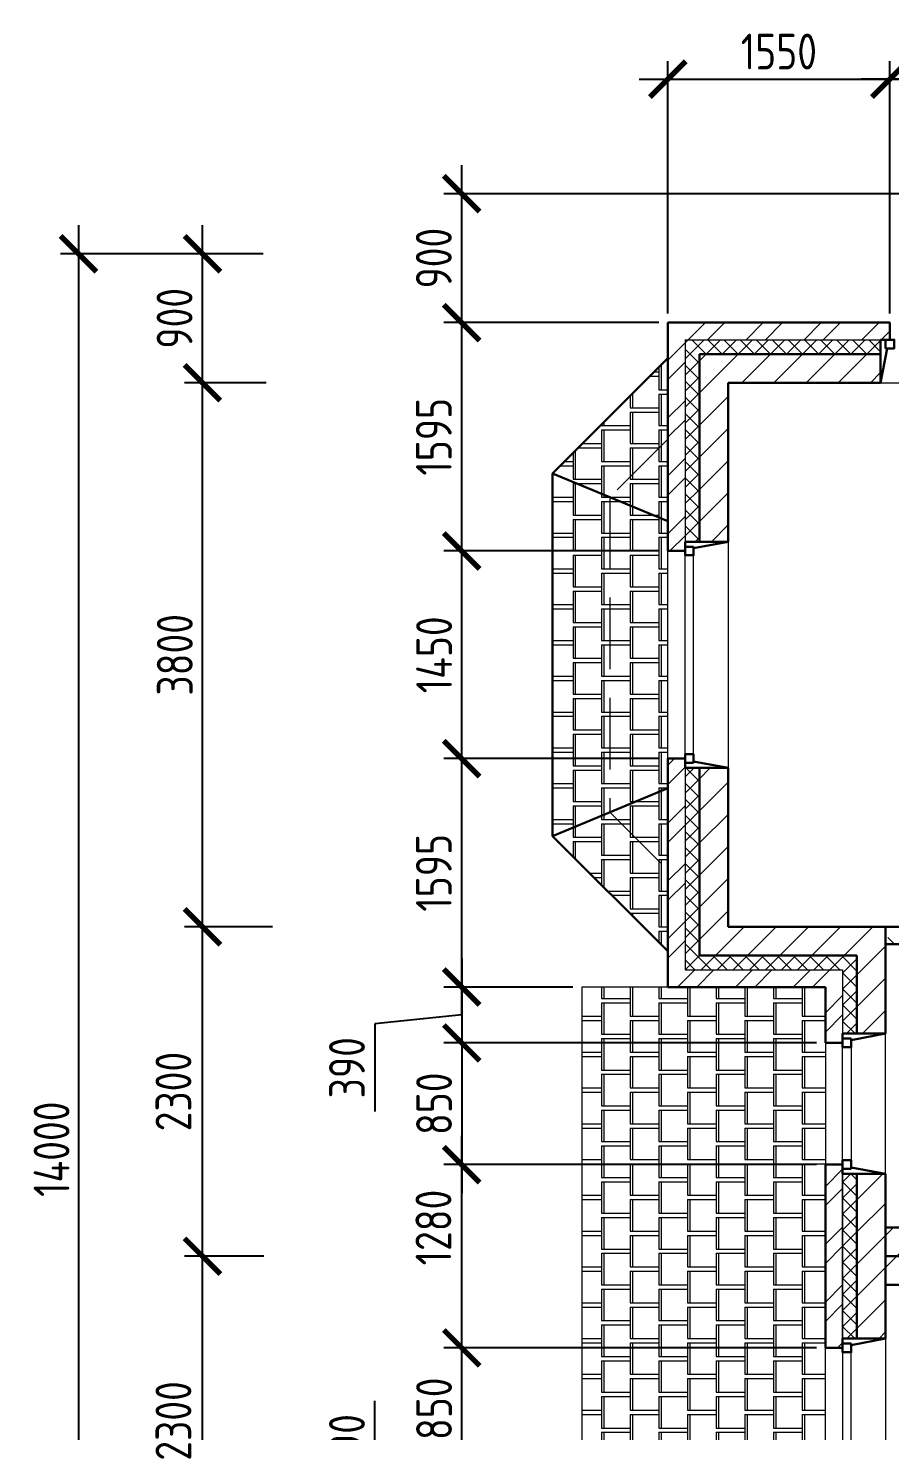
# Model space of a CAD drawing. Header units: millimetres. Extents: x -56498 to 234605, y -296269 to -29969.
# Drawn here: x 70197 to 76212, y -130830 to -121034 of the extents above; entities that cross this region are included whole.
import ezdxf

# ---------------------------------------------------------------- set-up
doc = ezdxf.new("R2010")
doc.units = ezdxf.units.MM
doc.header["$LTSCALE"] = 100
doc.header["$PDMODE"] = 35
doc.linetypes.add('GOST2.303 4', pattern=[7, 5, -2, 0])
for name, color, linetype, lineweight in [('0.3', 7, 'Continuous', 30), ('Розміри 0.09', 5, 'Continuous', 9), ('Тонкі 0.18', 142, 'Continuous', 18), ('Штрихові 0.18', 7, 'GOST2.303 4', 18), ('Штрихування 0.09', 253, 'Continuous', 9)]:
    doc.layers.add(name, color=color, linetype=linetype, lineweight=lineweight)
doc.styles.add('GOST 2.304', font='CS_Gost2304.shx')
doc.dimstyles.new('SPDS', dxfattribs={"dimscale": 100, "dimtxt": 2.5, "dimasz": 2.5, "dimexe": 1.25, "dimexo": 0.625, "dimtad": 1, "dimrnd": 0.001, "dimtxsty": 'GOST 2.304', "dimblk": 'ARCHTICK', "dimcen": 2.5, "dimdle": 2, "dimadec": 0, "dimazin": 2, "dimtfac": 0.75, "dimtmove": 1, "dimatfit": 3, "dimfxl": 0, "dimtolj": 1, "dimarcsym": 0})
pattern_1 = [(270, (-42000, -29715), (200, -125), [220, -30]), (270, (-41985, -29715), (200, -125), [220, -30]), (0, (-42000, -29935), (200, 125), [200, -200]), (0, (-42000, -29965), (200, 125), [200, -200])]

# ---------------------------------------------------------------- blocks, each defined once
blk = doc.blocks.new('_ArchTick')
at = {"color": 0, "linetype": 'ByBlock', "const_width": 0.15}
blk.add_lwpolyline([(-0.5, -0.5), (0.5, 0.5)], dxfattribs=at)
blk = doc.blocks.new('*D153')
at = {"layer": 'Defpoints', "color": 0, "transparency": 16777216}
for p in [(71413.7, -129610.4), (71903.7, -129610.4), (71767.8, -131910.4)]:
    blk.add_point(p, dxfattribs=at)
at = {"layer": 'Розміри 0.09', "color": 0, "lineweight": -2, "transparency": 16777216}
for p, q in [((71413.7, -132110.4), (71413.7, -129410.4)), ((71841.2, -129610.4), (71288.7, -129610.4)), ((71705.3, -131910.4), (71288.7, -131910.4))]:
    blk.add_line(p, q, dxfattribs=at)
at = {"layer": 'Розміри 0.09', "color": 0, "lineweight": -2, "transparency": 16777216, "xscale": 250, "yscale": 250, "zscale": 250}
for p, rotation in [((71413.7, -129610.4), 90), ((71413.7, -131910.4), 270)]:
    blk.add_blockref('_ArchTick', p, dxfattribs=dict(at, rotation=rotation))
at = {"layer": 'Розміри 0.09', "color": 0, "transparency": 16777216, "insert": (71211.3, -130760.4), "char_height": 250, "attachment_point": 5, "rotation": 90, "style": 'GOST 2.304'}
blk.add_mtext('\\A1;2300', dxfattribs=at)
blk = doc.blocks.new('*D154')
at = {"layer": 'Defpoints', "color": 0, "transparency": 16777216}
for p in [(71413.7, -127310.4), (71964.8, -127310.4), (71903.7, -129610.4)]:
    blk.add_point(p, dxfattribs=at)
at = {"layer": 'Розміри 0.09', "color": 0, "lineweight": -2, "transparency": 16777216}
for p, q in [((71413.7, -129810.4), (71413.7, -127110.4)), ((71902.3, -127310.4), (71288.7, -127310.4)), ((71841.2, -129610.4), (71288.7, -129610.4))]:
    blk.add_line(p, q, dxfattribs=at)
at = {"layer": 'Розміри 0.09', "color": 0, "lineweight": -2, "transparency": 16777216, "xscale": 250, "yscale": 250, "zscale": 250}
for p, rotation in [((71413.7, -127310.4), 90), ((71413.7, -129610.4), 270)]:
    blk.add_blockref('_ArchTick', p, dxfattribs=dict(at, rotation=rotation))
at = {"layer": 'Розміри 0.09', "color": 0, "transparency": 16777216, "insert": (71211.3, -128460.4), "char_height": 250, "attachment_point": 5, "rotation": 90, "style": 'GOST 2.304'}
blk.add_mtext('\\A1;2300', dxfattribs=at)
blk = doc.blocks.new('*D155')
at = {"layer": 'Defpoints', "color": 0, "transparency": 16777216}
for p in [(71413.7, -123510.4), (71921.5, -123510.4), (71964.8, -127310.4)]:
    blk.add_point(p, dxfattribs=at)
at = {"layer": 'Розміри 0.09', "color": 0, "lineweight": -2, "transparency": 16777216}
for p, q in [((71413.7, -127510.4), (71413.7, -123310.4)), ((71859, -123510.4), (71288.7, -123510.4)), ((71902.3, -127310.4), (71288.7, -127310.4))]:
    blk.add_line(p, q, dxfattribs=at)
at = {"layer": 'Розміри 0.09', "color": 0, "lineweight": -2, "transparency": 16777216, "xscale": 250, "yscale": 250, "zscale": 250}
for p, rotation in [((71413.7, -123510.4), 90), ((71413.7, -127310.4), 270)]:
    blk.add_blockref('_ArchTick', p, dxfattribs=dict(at, rotation=rotation))
at = {"layer": 'Розміри 0.09', "color": 0, "transparency": 16777216, "insert": (71221, -125410.4), "char_height": 250, "attachment_point": 5, "rotation": 90, "style": 'GOST 2.304'}
blk.add_mtext('\\A1;3800', dxfattribs=at)
blk = doc.blocks.new('*D156')
at = {"layer": 'Defpoints', "color": 0, "transparency": 16777216}
for p in [(71413.7, -122610.4), (71898.9, -122610.4), (71921.5, -123510.4)]:
    blk.add_point(p, dxfattribs=at)
at = {"layer": 'Розміри 0.09', "color": 0, "lineweight": -2, "transparency": 16777216}
for p, q in [((71413.7, -123710.4), (71413.7, -122410.4)), ((71836.4, -122610.4), (71288.7, -122610.4)), ((71859, -123510.4), (71288.7, -123510.4))]:
    blk.add_line(p, q, dxfattribs=at)
at = {"layer": 'Розміри 0.09', "color": 0, "lineweight": -2, "transparency": 16777216, "xscale": 250, "yscale": 250, "zscale": 250}
for p, rotation in [((71413.7, -122610.4), 90), ((71413.7, -123510.4), 270)]:
    blk.add_blockref('_ArchTick', p, dxfattribs=dict(at, rotation=rotation))
at = {"layer": 'Розміри 0.09', "color": 0, "transparency": 16777216, "insert": (71219, -123060.4), "char_height": 250, "attachment_point": 5, "rotation": 90, "style": 'GOST 2.304'}
blk.add_mtext('\\A1;900', dxfattribs=at)
blk = doc.blocks.new('*D157')
at = {"layer": 'Defpoints', "color": 0, "transparency": 16777216}
for p in [(71413.7, -122610.4), (70548.1, -136610.4), (71413.7, -136610.4)]:
    blk.add_point(p, dxfattribs=at)
at = {"layer": 'Розміри 0.09', "color": 0, "lineweight": -2, "transparency": 16777216}
for p, q in [((70548.1, -122410.4), (70548.1, -136810.4)), ((71351.2, -122610.4), (70423.1, -122610.4)), ((71351.2, -136610.4), (70423.1, -136610.4))]:
    blk.add_line(p, q, dxfattribs=at)
at = {"layer": 'Розміри 0.09', "color": 0, "lineweight": -2, "transparency": 16777216, "xscale": 250, "yscale": 250, "zscale": 250}
for p, rotation in [((70548.1, -122610.4), 90), ((70548.1, -136610.4), 270)]:
    blk.add_blockref('_ArchTick', p, dxfattribs=dict(at, rotation=rotation))
at = {"layer": 'Розміри 0.09', "color": 0, "transparency": 16777216, "insert": (70360.6, -128863), "char_height": 250, "attachment_point": 5, "rotation": 90, "style": 'GOST 2.304'}
blk.add_mtext('\\A1;14000', dxfattribs=at)
blk = doc.blocks.new('*D166')
at = {"layer": 'Defpoints', "color": 0, "transparency": 16777216}
for p in [(73223.3, -131100.4), (75762.3, -131100.4), (73762.3, -131490.4)]:
    blk.add_point(p, dxfattribs=at)
at = {"layer": 'Розміри 0.09', "color": 0, "lineweight": -2, "transparency": 16777216}
for p, q in [((72617.2, -131232.9), (72617.2, -130620.4)), ((73223.3, -131690.4), (73223.3, -130900.4)), ((75699.8, -131100.4), (73098.3, -131100.4)), ((73223.3, -131295.4), (72617.2, -131232.9)), ((73699.8, -131490.4), (73098.3, -131490.4))]:
    blk.add_line(p, q, dxfattribs=at)
at = {"layer": 'Розміри 0.09', "color": 0, "lineweight": -2, "transparency": 16777216, "xscale": 250, "yscale": 250, "zscale": 250}
for p, rotation in [((73223.3, -131100.4), 90), ((73223.3, -131490.4), 270)]:
    blk.add_blockref('_ArchTick', p, dxfattribs=dict(at, rotation=rotation))
at = {"layer": 'Розміри 0.09', "color": 0, "transparency": 16777216, "insert": (72422.5, -130926.7), "char_height": 250, "attachment_point": 5, "rotation": 90, "style": 'GOST 2.304'}
blk.add_mtext('\\A1;390', dxfattribs=at)
blk = doc.blocks.new('*D167')
at = {"layer": 'Defpoints', "color": 0, "transparency": 16777216}
for p in [(73223.3, -130250.4), (75762.3, -130250.4), (75762.3, -131100.4)]:
    blk.add_point(p, dxfattribs=at)
at = {"layer": 'Розміри 0.09', "color": 0, "lineweight": -2, "transparency": 16777216}
for p, q in [((73223.3, -131300.4), (73223.3, -130050.4)), ((75699.8, -130250.4), (73098.3, -130250.4)), ((75699.8, -131100.4), (73098.3, -131100.4))]:
    blk.add_line(p, q, dxfattribs=at)
at = {"layer": 'Розміри 0.09', "color": 0, "lineweight": -2, "transparency": 16777216, "xscale": 250, "yscale": 250, "zscale": 250}
for p, rotation in [((73223.3, -130250.4), 90), ((73223.3, -131100.4), 270)]:
    blk.add_blockref('_ArchTick', p, dxfattribs=dict(at, rotation=rotation))
at = {"layer": 'Розміри 0.09', "color": 0, "transparency": 16777216, "insert": (73030.6, -130675.4), "char_height": 250, "attachment_point": 5, "rotation": 90, "style": 'GOST 2.304'}
blk.add_mtext('\\A1;850', dxfattribs=at)
blk = doc.blocks.new('*D168')
at = {"layer": 'Defpoints', "color": 0, "transparency": 16777216}
for p in [(73223.3, -128970.4), (75762.3, -128970.4), (75762.3, -130250.4)]:
    blk.add_point(p, dxfattribs=at)
at = {"layer": 'Розміри 0.09', "color": 0, "lineweight": -2, "transparency": 16777216}
for p, q in [((73223.3, -130450.4), (73223.3, -128770.4)), ((75699.8, -128970.4), (73098.3, -128970.4)), ((75699.8, -130250.4), (73098.3, -130250.4))]:
    blk.add_line(p, q, dxfattribs=at)
at = {"layer": 'Розміри 0.09', "color": 0, "lineweight": -2, "transparency": 16777216, "xscale": 250, "yscale": 250, "zscale": 250}
for p, rotation in [((73223.3, -128970.4), 90), ((73223.3, -130250.4), 270)]:
    blk.add_blockref('_ArchTick', p, dxfattribs=dict(at, rotation=rotation))
at = {"layer": 'Розміри 0.09', "color": 0, "transparency": 16777216, "insert": (73026.1, -129409.9), "char_height": 250, "attachment_point": 5, "rotation": 90, "style": 'GOST 2.304'}
blk.add_mtext('\\A1;1280', dxfattribs=at)
blk = doc.blocks.new('*D169')
at = {"layer": 'Defpoints', "color": 0, "transparency": 16777216}
for p in [(76212.3, -121390.4), (74662.3, -123090.4), (76212.3, -123090.4)]:
    blk.add_point(p, dxfattribs=at)
at = {"layer": 'Розміри 0.09', "color": 0, "lineweight": -2, "transparency": 16777216}
for p, q in [((74662.3, -123027.9), (74662.3, -121265.4)), ((76212.3, -123027.9), (76212.3, -121265.4)), ((74462.3, -121390.4), (76412.3, -121390.4))]:
    blk.add_line(p, q, dxfattribs=at)
at = {"layer": 'Розміри 0.09', "color": 0, "lineweight": -2, "transparency": 16777216, "xscale": 250, "yscale": 250, "zscale": 250, "rotation": 180}
blk.add_blockref('_ArchTick', (74662.3, -121390.4), dxfattribs=at)
at = {"layer": 'Розміри 0.09', "color": 0, "lineweight": -2, "transparency": 16777216, "xscale": 250, "yscale": 250, "zscale": 250}
blk.add_blockref('_ArchTick', (76212.3, -121390.4), dxfattribs=at)
at = {"layer": 'Розміри 0.09', "color": 0, "transparency": 16777216, "insert": (75437.3, -121197.7), "char_height": 250, "attachment_point": 5, "style": 'GOST 2.304'}
blk.add_mtext('\\A1;1550', dxfattribs=at)
blk = doc.blocks.new('*D170')
at = {"layer": 'Defpoints', "color": 0, "transparency": 16777216}
for p in [(73223.3, -124685.4), (74257.3, -124685.4), (74257.3, -126135.4)]:
    blk.add_point(p, dxfattribs=at)
at = {"layer": 'Розміри 0.09', "color": 0, "lineweight": -2, "transparency": 16777216}
for p, q in [((73223.3, -126335.4), (73223.3, -124485.4)), ((74194.8, -124685.4), (73098.3, -124685.4)), ((74194.8, -126135.4), (73098.3, -126135.4))]:
    blk.add_line(p, q, dxfattribs=at)
at = {"layer": 'Розміри 0.09', "color": 0, "lineweight": -2, "transparency": 16777216, "xscale": 250, "yscale": 250, "zscale": 250}
for p, rotation in [((73223.3, -124685.4), 90), ((73223.3, -126135.4), 270)]:
    blk.add_blockref('_ArchTick', p, dxfattribs=dict(at, rotation=rotation))
at = {"layer": 'Розміри 0.09', "color": 0, "transparency": 16777216, "insert": (73030.6, -125410.4), "char_height": 250, "attachment_point": 5, "rotation": 90, "style": 'GOST 2.304'}
blk.add_mtext('\\A1;1450', dxfattribs=at)
blk = doc.blocks.new('*D171')
at = {"layer": 'Defpoints', "color": 0, "transparency": 16777216}
for p in [(76212.3, -121390.4), (76212.3, -123090.4), (77662.3, -123090.4)]:
    blk.add_point(p, dxfattribs=at)
at = {"layer": 'Розміри 0.09', "color": 0, "lineweight": -2, "transparency": 16777216}
for p, q in [((76212.3, -123027.9), (76212.3, -121265.4)), ((77662.3, -123027.9), (77662.3, -121265.4)), ((77862.3, -121390.4), (76012.3, -121390.4))]:
    blk.add_line(p, q, dxfattribs=at)
at = {"layer": 'Розміри 0.09', "color": 0, "lineweight": -2, "transparency": 16777216, "xscale": 250, "yscale": 250, "zscale": 250, "rotation": 180}
blk.add_blockref('_ArchTick', (76212.3, -121390.4), dxfattribs=at)
at = {"layer": 'Розміри 0.09', "color": 0, "lineweight": -2, "transparency": 16777216, "xscale": 250, "yscale": 250, "zscale": 250}
blk.add_blockref('_ArchTick', (77662.3, -121390.4), dxfattribs=at)
at = {"layer": 'Розміри 0.09', "color": 0, "transparency": 16777216, "insert": (76937.3, -121197.7), "char_height": 250, "attachment_point": 5, "style": 'GOST 2.304'}
blk.add_mtext('\\A1;1450', dxfattribs=at)
blk = doc.blocks.new('*D178')
at = {"layer": 'Defpoints', "color": 0, "transparency": 16777216}
for p in [(73223.3, -126135.4), (74662.3, -126135.4), (74062.3, -127730.4)]:
    blk.add_point(p, dxfattribs=at)
at = {"layer": 'Розміри 0.09', "color": 0, "lineweight": -2, "transparency": 16777216}
for p, q in [((73223.3, -127930.4), (73223.3, -125935.4)), ((74599.8, -126135.4), (73098.3, -126135.4)), ((73999.8, -127730.4), (73098.3, -127730.4))]:
    blk.add_line(p, q, dxfattribs=at)
at = {"layer": 'Розміри 0.09', "color": 0, "lineweight": -2, "transparency": 16777216, "xscale": 250, "yscale": 250, "zscale": 250}
for p, rotation in [((73223.3, -126135.4), 90), ((73223.3, -127730.4), 270)]:
    blk.add_blockref('_ArchTick', p, dxfattribs=dict(at, rotation=rotation))
at = {"layer": 'Розміри 0.09', "color": 0, "transparency": 16777216, "insert": (73028.6, -126932.9), "char_height": 250, "attachment_point": 5, "rotation": 90, "style": 'GOST 2.304'}
blk.add_mtext('\\A1;1595', dxfattribs=at)
blk = doc.blocks.new('*D179')
at = {"layer": 'Defpoints', "color": 0, "transparency": 16777216}
for p in [(73223.3, -123090.4), (74662.3, -123090.4), (74662.3, -124685.4)]:
    blk.add_point(p, dxfattribs=at)
at = {"layer": 'Розміри 0.09', "color": 0, "lineweight": -2, "transparency": 16777216}
for p, q in [((73223.3, -124885.4), (73223.3, -122890.4)), ((74599.8, -123090.4), (73098.3, -123090.4)), ((74599.8, -124685.4), (73098.3, -124685.4))]:
    blk.add_line(p, q, dxfattribs=at)
at = {"layer": 'Розміри 0.09', "color": 0, "lineweight": -2, "transparency": 16777216, "xscale": 250, "yscale": 250, "zscale": 250}
for p, rotation in [((73223.3, -123090.4), 90), ((73223.3, -124685.4), 270)]:
    blk.add_blockref('_ArchTick', p, dxfattribs=dict(at, rotation=rotation))
at = {"layer": 'Розміри 0.09', "color": 0, "transparency": 16777216, "insert": (73028.6, -123887.9), "char_height": 250, "attachment_point": 5, "rotation": 90, "style": 'GOST 2.304'}
blk.add_mtext('\\A1;1595', dxfattribs=at)
blk = doc.blocks.new('*D180')
at = {"layer": 'Defpoints', "color": 0, "transparency": 16777216}
for p in [(73223.3, -122190.4), (82162.3, -122190.4), (74662.3, -123090.4)]:
    blk.add_point(p, dxfattribs=at)
at = {"layer": 'Розміри 0.09', "color": 0, "lineweight": -2, "transparency": 16777216}
for p, q in [((73223.3, -123290.4), (73223.3, -121990.4)), ((82099.8, -122190.4), (73098.3, -122190.4)), ((74599.8, -123090.4), (73098.3, -123090.4))]:
    blk.add_line(p, q, dxfattribs=at)
at = {"layer": 'Розміри 0.09', "color": 0, "lineweight": -2, "transparency": 16777216, "xscale": 250, "yscale": 250, "zscale": 250}
for p, rotation in [((73223.3, -122190.4), 90), ((73223.3, -123090.4), 270)]:
    blk.add_blockref('_ArchTick', p, dxfattribs=dict(at, rotation=rotation))
at = {"layer": 'Розміри 0.09', "color": 0, "transparency": 16777216, "insert": (73028.6, -122640.4), "char_height": 250, "attachment_point": 5, "rotation": 90, "style": 'GOST 2.304'}
blk.add_mtext('\\A1;900', dxfattribs=at)
blk = doc.blocks.new('*D181')
at = {"layer": 'Defpoints', "color": 0, "transparency": 16777216}
for p in [(74062.3, -127730.4), (73223.3, -128120.4), (75762.3, -128120.4)]:
    blk.add_point(p, dxfattribs=at)
at = {"layer": 'Розміри 0.09', "color": 0, "lineweight": -2, "transparency": 16777216}
for p, q in [((73223.3, -127530.4), (73223.3, -128320.4)), ((73999.8, -127730.4), (73098.3, -127730.4)), ((73223.3, -127925.4), (72617.2, -127987.8)), ((72617.2, -127987.8), (72617.2, -128600.3)), ((75699.8, -128120.4), (73098.3, -128120.4))]:
    blk.add_line(p, q, dxfattribs=at)
at = {"layer": 'Розміри 0.09', "color": 0, "lineweight": -2, "transparency": 16777216, "xscale": 250, "yscale": 250, "zscale": 250}
for p, rotation in [((73223.3, -127730.4), 90), ((73223.3, -128120.4), 270)]:
    blk.add_blockref('_ArchTick', p, dxfattribs=dict(at, rotation=rotation))
at = {"layer": 'Розміри 0.09', "color": 0, "transparency": 16777216, "insert": (72422.5, -128294.1), "char_height": 250, "attachment_point": 5, "rotation": 90, "style": 'GOST 2.304'}
blk.add_mtext('\\A1;390', dxfattribs=at)
blk = doc.blocks.new('*D182')
at = {"layer": 'Defpoints', "color": 0, "transparency": 16777216}
for p in [(75762.3, -128120.4), (73223.3, -128970.4), (75762.3, -128970.4)]:
    blk.add_point(p, dxfattribs=at)
at = {"layer": 'Розміри 0.09', "color": 0, "lineweight": -2, "transparency": 16777216}
for p, q in [((73223.3, -127920.4), (73223.3, -129170.4)), ((75699.8, -128120.4), (73098.3, -128120.4)), ((75699.8, -128970.4), (73098.3, -128970.4))]:
    blk.add_line(p, q, dxfattribs=at)
at = {"layer": 'Розміри 0.09', "color": 0, "lineweight": -2, "transparency": 16777216, "xscale": 250, "yscale": 250, "zscale": 250}
for p, rotation in [((73223.3, -128120.4), 90), ((73223.3, -128970.4), 270)]:
    blk.add_blockref('_ArchTick', p, dxfattribs=dict(at, rotation=rotation))
at = {"layer": 'Розміри 0.09', "color": 0, "transparency": 16777216, "insert": (73030.6, -128545.4), "char_height": 250, "attachment_point": 5, "rotation": 90, "style": 'GOST 2.304'}
blk.add_mtext('\\A1;850', dxfattribs=at)

msp = doc.modelspace()

# ---------------------------------------------------------------- hatches: boundary and pattern name
at = {"layer": 'Штрихування 0.09'}
h = msp.add_hatch(dxfattribs=at)
h.set_pattern_fill('ANSI32', color=256, scale=30, style=0)
h.paths.add_polyline_path([(76212.292, -123090.359), (74662.29, -123090.359), (74662.29, -124685.359), (74782.29, -124685.359), (74782.29, -124655.359), (74782.29, -124620.359), (74782.29, -123210.359), (76147.292, -123210.359), (76212.292, -123210.359)])
h = msp.add_hatch(dxfattribs=at)
h.set_pattern_fill('ANSI37', color=256, scale=25, style=0)
h.paths.add_polyline_path([(76147.292, -123210.359), (74782.29, -123210.359), (74782.29, -124620.359), (74882.29, -124620.359), (74882.29, -123310.359), (76147.292, -123310.359)])
h = msp.add_hatch(dxfattribs=at)
h.set_pattern_fill('SQSHNGLE', color=256, scale=500, angle=270, style=0, pattern_type=2)
h.set_pattern_definition(pattern_1)
h.paths.add_polyline_path([(74662.29, -126135.359), (74662.29, -126915.32), (74257.297, -126510.318), (74257.297, -124310.399), (74662.29, -123905.397), (74662.29, -124685.359)])
h.paths.add_polyline_path([(74257.297, -126510.318), (74662.29, -126915.32), (74662.29, -127481.011), (73857.297, -126676.001), (73857.297, -124144.716), (74662.29, -123339.706), (74662.29, -123905.397), (74257.297, -124310.399)])
h = msp.add_hatch(dxfattribs=at)
h.set_pattern_fill('ANSI31', color=256, scale=50, style=0)
h.paths.add_polyline_path([(76147.292, -123310.359), (74882.29, -123310.359), (74882.29, -124620.359), (75082.29, -124620.359), (75082.29, -123510.359), (76147.292, -123510.359)])
h = msp.add_hatch(dxfattribs=at)
h.set_pattern_fill('ANSI32', color=256, scale=30, style=0)
h.paths.add_polyline_path([(75882.29, -127610.359), (74782.29, -127610.359), (74782.29, -126200.359), (74782.29, -126135.359), (74662.29, -126135.359), (74662.29, -127730.359), (75762.29, -127730.359), (75762.29, -128120.359), (75882.29, -128120.359), (75882.29, -128090.359), (75882.29, -128055.359)])
h = msp.add_hatch(dxfattribs=at)
h.set_pattern_fill('ANSI37', color=256, scale=25, style=0)
h.paths.add_polyline_path([(75982.29, -127510.359), (74882.29, -127510.359), (74882.29, -126200.359), (74782.29, -126200.359), (74782.29, -127610.359), (75882.29, -127610.359), (75882.29, -128055.359), (75982.29, -128055.359)])
h = msp.add_hatch(dxfattribs=at)
h.set_pattern_fill('ANSI31', color=256, scale=50, style=0)
h.paths.add_polyline_path([(76182.29, -127310.359), (75082.29, -127310.359), (75082.29, -126200.359), (74882.29, -126200.359), (74882.29, -127510.359), (75982.29, -127510.359), (75982.29, -128055.359), (76182.29, -128055.359)])
h = msp.add_hatch(dxfattribs=at)
h.set_pattern_fill('ANSI33', color=256, scale=40, angle=90, style=0)
h.paths.add_polyline_path([(77967.322, -127310.359), (76182.29, -127310.359), (76182.29, -127430.359), (77967.322, -127430.359)])
h = msp.add_hatch(dxfattribs=at)
h.set_pattern_fill('SQSHNGLE', color=256, scale=500, angle=270, style=0, pattern_type=2)
h.set_pattern_definition(pattern_1)
h.paths.add_polyline_path([(75762.29, -128120.359), (75762.29, -127730.359), (74062.29, -127730.359), (74062.29, -131490.359), (74662.29, -131490.359), (75762.29, -131490.359), (75762.29, -131100.359), (75762.29, -130250.359), (75762.29, -128970.359)])
h = msp.add_hatch(dxfattribs=at)
h.set_pattern_fill('ANSI32', color=256, scale=30, style=0)
h.paths.add_polyline_path([(75882.29, -128970.359), (75762.29, -128970.359), (75762.29, -130250.359), (75882.29, -130250.359), (75882.29, -130220.359), (75882.29, -130185.359)])
h = msp.add_hatch(dxfattribs=at)
h.set_pattern_fill('ANSI37', color=256, scale=25, style=0)
h.paths.add_polyline_path([(75982.29, -129035.359), (75882.29, -129035.359), (75882.29, -130185.359), (75982.29, -130185.359)])
h = msp.add_hatch(dxfattribs=at)
h.set_pattern_fill('ANSI31', color=256, scale=50, style=0)
h.paths.add_polyline_path([(76182.29, -129035.359), (75982.29, -129035.359), (75982.29, -130185.359), (76182.29, -130185.359)])
h = msp.add_hatch(dxfattribs=at)
h.set_pattern_fill('ANSI31', color=256, scale=50, style=0)
h.paths.add_polyline_path([(80042.29, -129410.359), (78887.286, -129410.359), (76182.29, -129410.359), (76182.29, -129610.359), (80042.29, -129610.359)])
h.paths.add_polyline_path([(80042.29, -129610.359), (76182.29, -129610.359), (76182.29, -129810.359), (80042.29, -129810.359)])

# ---------------------------------------------------------------- linework, layer by layer
at = {"layer": '0.3'}
for p, q in [((74662.29, -123090.359), (74662.29, -124685.359)), ((74662.29, -123090.359), (76212.292, -123090.359)), ((76212.292, -123090.359), (76212.292, -123210.359)), ((76147.292, -123510.359), (76147.292, -123210.359)), ((76147.292, -123210.359), (76212.292, -123210.359)), ((74882.29, -123310.359), (74882.29, -124620.359)), ((74882.29, -123310.359), (76147.292, -123310.359)), ((76192.292, -123270.359), (76147.292, -123510.359)), ((75082.29, -123510.359), (75082.29, -124620.359)), ((75082.29, -123510.359), (76147.292, -123510.359)), ((73857.297, -124144.716), (74662.29, -124478.151)), ((74662.29, -124685.359), (74782.29, -124685.359)), ((75082.29, -124620.359), (74782.29, -124620.359)), ((74782.29, -124620.359), (74782.29, -124685.359)), ((74842.29, -124665.359), (75082.29, -124620.359)), ((74662.29, -126135.359), (74662.29, -127730.359)), ((74662.29, -126135.359), (74782.29, -126135.359)), ((74782.29, -126200.359), (74782.29, -126135.359)), ((74842.29, -126155.359), (75082.29, -126200.359)), ((75082.29, -126200.359), (74782.29, -126200.359)), ((74882.29, -126200.359), (74882.29, -127510.359)), ((75082.29, -126200.359), (75082.29, -127310.359)), ((73857.297, -126676.001), (74662.29, -126342.566)), ((75082.29, -127310.359), (76182.29, -127310.359)), ((76182.29, -127310.359), (76182.29, -128055.359)), ((77967.322, -127310.359), (76182.29, -127310.359)), ((77967.322, -127430.359), (76182.29, -127430.359)), ((74882.29, -127510.359), (75982.29, -127510.359)), ((75982.29, -127510.359), (75982.29, -128055.359)), ((74662.29, -127730.359), (75762.29, -127730.359)), ((75762.29, -127730.359), (75762.29, -128120.359)), ((75762.29, -128120.359), (75882.29, -128120.359)), ((76182.29, -128055.359), (75882.29, -128055.359)), ((75882.29, -128055.359), (75882.29, -128120.359)), ((75942.29, -128100.359), (76182.29, -128055.359)), ((75762.29, -130250.359), (75762.29, -128970.359)), ((75762.29, -128970.359), (75762.29, -130250.359)), ((75762.29, -128970.359), (75882.29, -128970.359)), ((75882.29, -129035.359), (75882.29, -128970.359)), ((75942.29, -128990.359), (76182.29, -129035.359)), ((76182.29, -129035.359), (75882.29, -129035.359)), ((75982.29, -130185.359), (75982.29, -129035.359)), ((75982.29, -129035.359), (75982.29, -130185.359)), ((76182.29, -130185.359), (76182.29, -129035.359)), ((76182.29, -129035.359), (76182.29, -130185.359)), ((85382.29, -129410.359), (76182.29, -129410.359)), ((85382.29, -129410.359), (76182.29, -129410.359)), ((80042.29, -129610.359), (76182.29, -129610.359)), ((85382.29, -129810.359), (76182.29, -129810.359)), ((85382.29, -129810.359), (76182.29, -129810.359)), ((76182.29, -130185.359), (75882.29, -130185.359)), ((75882.29, -130185.359), (75882.29, -130250.359)), ((75942.29, -130230.359), (76182.29, -130185.359)), ((75762.29, -130250.359), (75882.29, -130250.359))]:
    msp.add_line(p, q, dxfattribs=at)
for points in [[(76182.292, -123270.359), (76182.292, -123210.359), (76242.292, -123210.359), (76242.292, -123270.359)], [(74842.29, -124655.359), (74782.29, -124655.359), (74782.29, -124715.359), (74842.29, -124715.359)], [(74842.29, -126165.359), (74782.29, -126165.359), (74782.29, -126105.359), (74842.29, -126105.359)], [(75942.29, -128090.359), (75882.29, -128090.359), (75882.29, -128150.359), (75942.29, -128150.359)], [(75942.29, -129000.359), (75882.29, -129000.359), (75882.29, -128940.359), (75942.29, -128940.359)], [(75942.29, -130220.359), (75882.29, -130220.359), (75882.29, -130280.359), (75942.29, -130280.359)]]:
    msp.add_lwpolyline(points, close=True, dxfattribs=at)
msp.add_lwpolyline([(74662.29, -123339.706), (73857.297, -124144.716), (73857.297, -126676.001), (74662.29, -127481.011)], dxfattribs=at)
at = {"layer": 'Тонкі 0.18'}
for p, q in [((74782.29, -123210.359), (74782.29, -124620.359)), ((74782.29, -123210.359), (76147.292, -123210.359)), ((76147.292, -123510.359), (77727.294, -123510.359)), ((74662.29, -126135.359), (74662.29, -124685.359)), ((75082.29, -124620.359), (75082.29, -126200.359)), ((74782.29, -126105.359), (74782.29, -124715.359)), ((74842.29, -126105.359), (74842.29, -124715.359)), ((74782.29, -126200.359), (74782.29, -127610.359)), ((74782.29, -127610.359), (75882.29, -127610.359)), ((75882.29, -127610.359), (75882.29, -128120.359)), ((75762.29, -127730.359), (74062.29, -127730.359)), ((74062.29, -127730.359), (74062.29, -131490.359)), ((75762.29, -128120.359), (75762.29, -128970.359)), ((76182.29, -129035.359), (76182.29, -128055.359)), ((75882.29, -128940.359), (75882.29, -128150.359)), ((75942.29, -128150.359), (75942.29, -128940.359)), ((75882.29, -130260.359), (75882.29, -128960.359)), ((75882.29, -128960.359), (75882.29, -130260.359)), ((76182.29, -130185.359), (76182.29, -131165.359)), ((75762.29, -131100.359), (75762.29, -130250.359)), ((75882.29, -130280.359), (75882.29, -131070.359)), ((75942.29, -131070.359), (75942.29, -130280.359))]:
    msp.add_line(p, q, dxfattribs=at)
at = {"layer": 'Штрихові 0.18'}
msp.add_lwpolyline([(74662.29, -123905.397), (74257.297, -124310.399), (74257.297, -126510.318), (74662.29, -126915.32)], dxfattribs=at)

# ---------------------------------------------------------------- dimensions: what is measured, and where the dimension line sits
at = {"layer": 'Розміри 0.09'}
for p1, picture, middle in [((74662.29, -123090.359), '*D169', (75437.291, -121197.681)), ((77662.294, -123090.359), '*D171', (76937.293, -121197.681))]:
    dim = msp.add_linear_dim(base=(76212.292, -121390.359), p1=p1, p2=(76212.292, -123090.359), dimstyle='SPDS', override={"dimlfac": 1, "dimtxsty": 'GOST 2.304', "dimblk1": 'ArchTick', "dimblk2": 'ArchTick', "dimsah": 1, "dimtolj": 1}, dxfattribs=at)
    dim.commit()
    dim.dimension.update_dxf_attribs({"geometry": picture, "text_midpoint": middle})
for base, p1, p2, angle, picture, middle in [((73223.29, -122190.359), (74662.29, -123090.359), (82162.29, -122190.359), 90, '*D180', (73028.556, -122640.359)), ((71413.702, -122610.359), (71921.468, -123510.359), (71898.869, -122610.359), 90, '*D156', (71218.968, -123060.359)), ((73223.29, -123090.359), (74662.29, -124685.359), (74662.29, -123090.359), 90, '*D179', (73028.556, -123887.859)), ((71413.702, -123510.359), (71964.819, -127310.359), (71921.468, -123510.359), 90, '*D155', (71221.025, -125410.359)), ((73223.29, -124685.359), (74257.297, -126135.359), (74257.297, -124685.359), 270, '*D170', (73030.613, -125410.359)), ((73223.29, -126135.359), (74062.29, -127730.359), (74662.29, -126135.359), 270, '*D178', (73028.556, -126932.859)), ((71413.702, -127310.359), (71903.748, -129610.359), (71964.819, -127310.359), 90, '*D154', (71211.342, -128460.359)), ((73223.29, -128970.359), (75762.29, -128120.359), (75762.29, -128970.359), 270, '*D182', (73030.613, -128545.359)), ((71413.702, -129610.359), (71767.823, -131910.359), (71903.748, -129610.359), 90, '*D153', (71211.342, -130760.359)), ((73223.29, -130250.359), (75762.29, -131100.359), (75762.29, -130250.359), 90, '*D167', (73030.613, -130675.359))]:
    dim = msp.add_linear_dim(base=base, p1=p1, p2=p2, angle=angle, dimstyle='SPDS', override={"dimlfac": 1, "dimtxsty": 'GOST 2.304', "dimblk1": 'ArchTick', "dimblk2": 'ArchTick', "dimsah": 1, "dimtolj": 1}, dxfattribs=at)
    dim.commit()
    dim.dimension.update_dxf_attribs({"geometry": picture, "text_midpoint": middle})
for base, p1, p2, angle, picture, middle in [((70548.105, -136610.359), (71413.702, -122610.359), (71413.702, -136610.359), 90, '*D157', (70548.105, -128862.953)), ((73223.29, -128120.359), (74062.29, -127730.359), (75762.29, -128120.359), 270, '*D181', (72617.2, -128050.307)), ((73223.29, -128970.359), (75762.29, -130250.359), (75762.29, -128970.359), 90, '*D168', (73223.29, -129409.907)), ((73223.29, -131100.359), (73762.29, -131490.359), (75762.29, -131100.359), 90, '*D166', (72617.2, -131170.411))]:
    dim = msp.add_linear_dim(base=base, p1=p1, p2=p2, angle=angle, dimstyle='SPDS', override={"dimlfac": 1, "dimtxsty": 'GOST 2.304', "dimblk1": 'ArchTick', "dimblk2": 'ArchTick', "dimsah": 1, "dimtolj": 1}, dxfattribs=at)
    dim.commit()
    dim.dimension.update_dxf_attribs({"geometry": picture, "text_midpoint": middle, "dimtype": 160})

doc.saveas('drawing.dxf')
